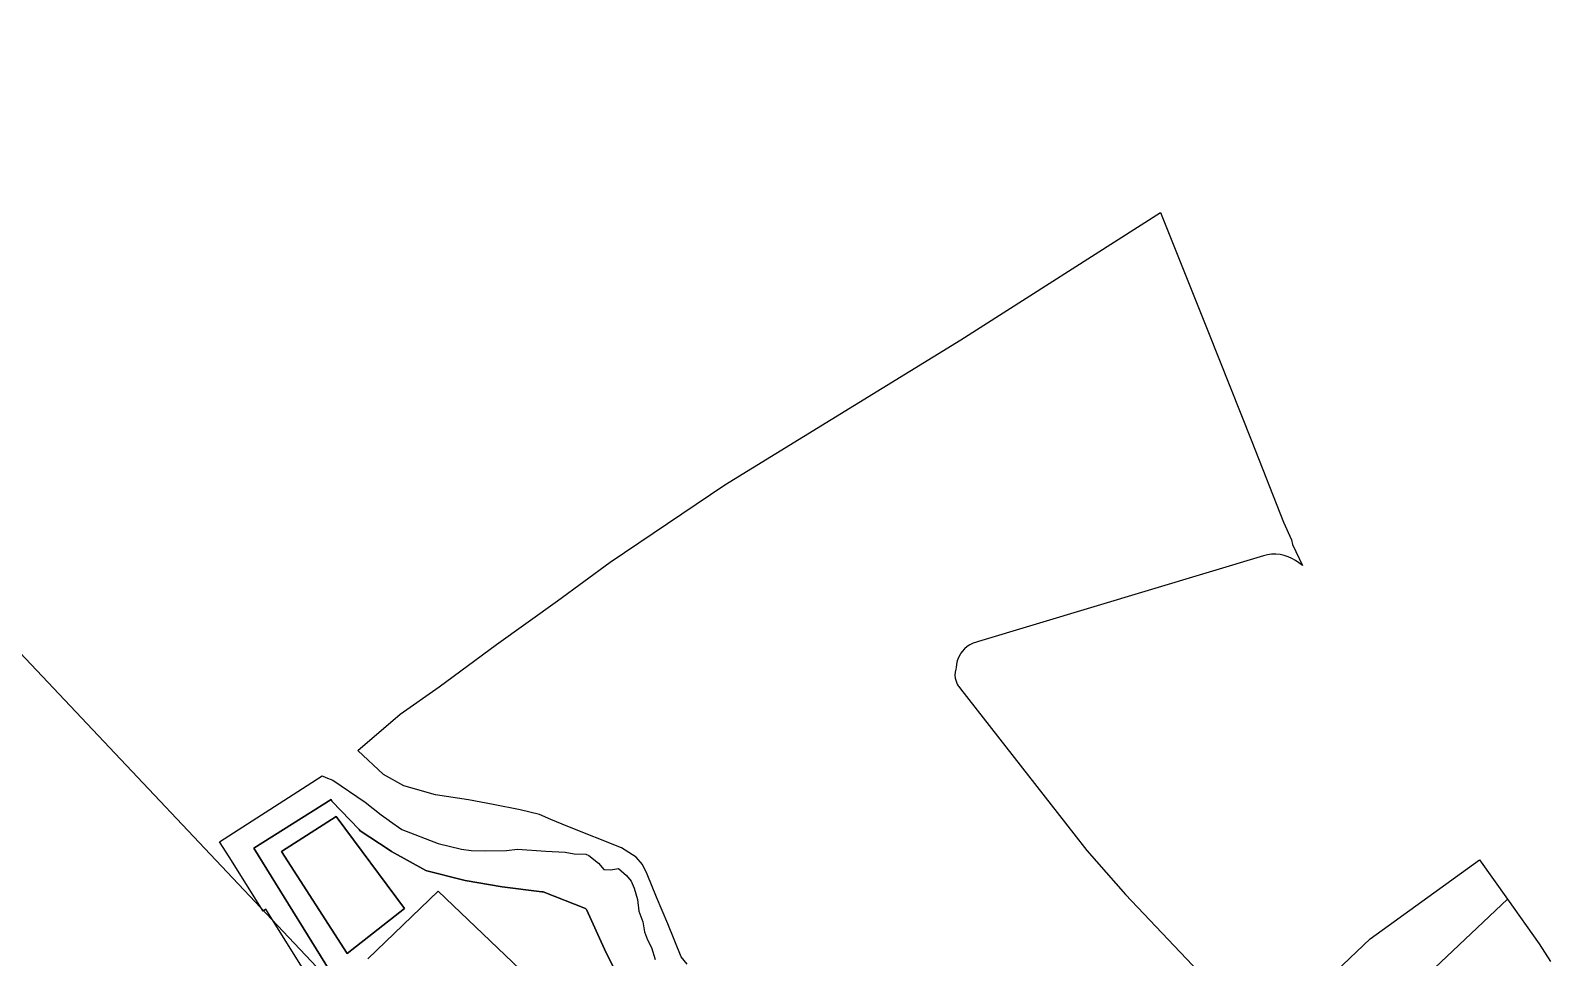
# Model space of a CAD drawing. Header units: millimetres. Extents: x 1888 to 2040, y 1705 to 1894.
# Drawn here: x 1930.855 to 1931.542, y 1832.817 to 1833.236 of the extents above; entities that cross this region are included whole.
import ezdxf

# ---------------------------------------------------------------- set-up
doc = ezdxf.new("R2010")
doc.units = ezdxf.units.MM

# ---------------------------------------------------------------- blocks, each defined once
blk = doc.blocks.new('mall')
at = {"linetype": 'Continuous'}
blk.add_line((-93482.74, -4331.39), (-94211.51, -3559.91), dxfattribs=at)

msp = doc.modelspace()

# ---------------------------------------------------------------- linework, layer by layer
for p, q in [((1931.27543, 1833.09621), (1931.3657, 1833.15363)), ((1931.27543, 1833.09621), (1931.3657, 1833.15363)), ((1931.3657, 1833.15363), (1931.38701, 1833.1002)), ((1931.3657, 1833.15363), (1931.38701, 1833.1002)), ((1931.38701, 1833.1002), (1931.40683, 1833.05031)), ((1931.38701, 1833.1002), (1931.40683, 1833.05031)), ((1931.1689, 1833.03066), (1931.27543, 1833.09621)), ((1931.1689, 1833.03066), (1931.27543, 1833.09621)), ((1931.40683, 1833.05031), (1931.42126, 1833.0138)), ((1931.40683, 1833.05031), (1931.42126, 1833.0138)), ((1931.11718, 1832.99586), (1931.1689, 1833.03066)), ((1931.11718, 1832.99586), (1931.1689, 1833.03066)), ((1931.42126, 1833.0138), (1931.42485, 1833.00594)), ((1931.42126, 1833.0138), (1931.42485, 1833.00594)), ((1931.42485, 1833.00594), (1931.42519, 1833.00375)), ((1931.42485, 1833.00594), (1931.42519, 1833.00375)), ((1931.42519, 1833.00375), (1931.42975, 1832.9943)), ((1931.42519, 1833.00375), (1931.42975, 1832.9943)), ((1931.09345, 1832.97838), (1931.11718, 1832.99586)), ((1931.09345, 1832.97838), (1931.11718, 1832.99586)), ((1931.41214, 1832.99874), (1931.28346, 1832.95999)), ((1931.41214, 1832.99874), (1931.28346, 1832.95999)), ((1931.41398, 1832.99915), (1931.41214, 1832.99874)), ((1931.41398, 1832.99915), (1931.41214, 1832.99874)), ((1931.41585, 1832.99938), (1931.41398, 1832.99915)), ((1931.41585, 1832.99938), (1931.41398, 1832.99915)), ((1931.41628, 1832.9994), (1931.41585, 1832.99938)), ((1931.41628, 1832.9994), (1931.41585, 1832.99938)), ((1931.41774, 1832.9994), (1931.41628, 1832.9994)), ((1931.41774, 1832.9994), (1931.41628, 1832.9994)), ((1931.41962, 1832.99922), (1931.41774, 1832.9994)), ((1931.41962, 1832.99922), (1931.41774, 1832.9994)), ((1931.42147, 1832.99884), (1931.41962, 1832.99922)), ((1931.42147, 1832.99884), (1931.41962, 1832.99922)), ((1931.42327, 1832.99827), (1931.42147, 1832.99884)), ((1931.42327, 1832.99827), (1931.42147, 1832.99884)), ((1931.425, 1832.99752), (1931.42327, 1832.99827)), ((1931.425, 1832.99752), (1931.42327, 1832.99827)), ((1931.42664, 1832.99658), (1931.425, 1832.99752)), ((1931.42664, 1832.99658), (1931.425, 1832.99752)), ((1931.42818, 1832.99548), (1931.42664, 1832.99658)), ((1931.42818, 1832.99548), (1931.42664, 1832.99658)), ((1931.42975, 1832.9943), (1931.42818, 1832.99548)), ((1931.42975, 1832.9943), (1931.42818, 1832.99548)), ((1931.06589, 1832.95862), (1931.09345, 1832.97838)), ((1931.06589, 1832.95862), (1931.09345, 1832.97838)), ((1931.03989, 1832.93947), (1931.06589, 1832.95862)), ((1931.03989, 1832.93947), (1931.06589, 1832.95862)), ((1931.27551, 1832.95469), (1931.27518, 1832.95416)), ((1931.27551, 1832.95469), (1931.27518, 1832.95416)), ((1931.27607, 1832.95546), (1931.27551, 1832.95469)), ((1931.27607, 1832.95546), (1931.27551, 1832.95469)), ((1931.27712, 1832.95664), (1931.27607, 1832.95546)), ((1931.27712, 1832.95664), (1931.27607, 1832.95546)), ((1931.27831, 1832.95768), (1931.27712, 1832.95664)), ((1931.27831, 1832.95768), (1931.27712, 1832.95664)), ((1931.27962, 1832.95855), (1931.27831, 1832.95768)), ((1931.27962, 1832.95855), (1931.27831, 1832.95768)), ((1931.28104, 1832.95925), (1931.27962, 1832.95855)), ((1931.28104, 1832.95925), (1931.27962, 1832.95855)), ((1931.28252, 1832.95977), (1931.28104, 1832.95925)), ((1931.28252, 1832.95977), (1931.28104, 1832.95925)), ((1931.28346, 1832.95999), (1931.28252, 1832.95977)), ((1931.28346, 1832.95999), (1931.28252, 1832.95977)), ((1931.27319, 1832.94744), (1931.27293, 1832.9461)), ((1931.27319, 1832.94744), (1931.27293, 1832.9461)), ((1931.27343, 1832.94817), (1931.27319, 1832.94744)), ((1931.27343, 1832.94817), (1931.27319, 1832.94744)), ((1931.27357, 1832.94974), (1931.27343, 1832.94817)), ((1931.27357, 1832.94974), (1931.27343, 1832.94817)), ((1931.27392, 1832.95128), (1931.27357, 1832.94974)), ((1931.27392, 1832.95128), (1931.27357, 1832.94974)), ((1931.27446, 1832.95276), (1931.27392, 1832.95128)), ((1931.27446, 1832.95276), (1931.27392, 1832.95128)), ((1931.27518, 1832.95416), (1931.27446, 1832.95276)), ((1931.27518, 1832.95416), (1931.27446, 1832.95276)), ((1931.27293, 1832.9461), (1931.27286, 1832.94474)), ((1931.27293, 1832.9461), (1931.27286, 1832.94474)), ((1931.27286, 1832.94474), (1931.273, 1832.94338)), ((1931.27286, 1832.94474), (1931.273, 1832.94338)), ((1931.273, 1832.94338), (1931.27333, 1832.94206)), ((1931.273, 1832.94338), (1931.27333, 1832.94206)), ((1931.27333, 1832.94206), (1931.27385, 1832.9408)), ((1931.27333, 1832.94206), (1931.27385, 1832.9408)), ((1931.27385, 1832.9408), (1931.27432, 1832.93996)), ((1931.27385, 1832.9408), (1931.27432, 1832.93996)), ((1931.02233, 1832.92717), (1931.03989, 1832.93947)), ((1931.02233, 1832.92717), (1931.03989, 1832.93947)), ((1931.27432, 1832.93996), (1931.27455, 1832.93962)), ((1931.27432, 1832.93996), (1931.27455, 1832.93962)), ((1931.27455, 1832.93962), (1931.27541, 1832.93857)), ((1931.27455, 1832.93962), (1931.27541, 1832.93857)), ((1931.27541, 1832.93857), (1931.3265, 1832.87323)), ((1931.27541, 1832.93857), (1931.3265, 1832.87323)), ((1931.0033, 1832.91077), (1931.02233, 1832.92717)), ((1931.0033, 1832.91077), (1931.02233, 1832.92717)), ((1931.01476, 1832.89992), (1931.0033, 1832.91077)), ((1931.01476, 1832.89992), (1931.0033, 1832.91077)), ((1930.98037, 1832.89502), (1930.98712, 1832.89932)), ((1930.98037, 1832.89502), (1930.98712, 1832.89932)), ((1930.98712, 1832.89932), (1930.98878, 1832.89867)), ((1930.98712, 1832.89932), (1930.98878, 1832.89867)), ((1931.02399, 1832.89487), (1931.01476, 1832.89992)), ((1931.02399, 1832.89487), (1931.01476, 1832.89992)), ((1930.94084, 1832.8695), (1930.98037, 1832.89502)), ((1930.94084, 1832.8695), (1930.98037, 1832.89502)), ((1930.98878, 1832.89867), (1930.99195, 1832.89743)), ((1930.98878, 1832.89867), (1930.99195, 1832.89743)), ((1930.99195, 1832.89743), (1931.00654, 1832.88752)), ((1930.99195, 1832.89743), (1931.00654, 1832.88752)), ((1931.03831, 1832.89071), (1931.02399, 1832.89487)), ((1931.03831, 1832.89071), (1931.02399, 1832.89487)), ((1930.99125, 1832.88865), (1930.95625, 1832.86666)), ((1930.95625, 1832.86666), (1930.99125, 1832.88865)), ((1930.99125, 1832.88865), (1930.95625, 1832.86666)), ((1930.95625, 1832.86666), (1930.99125, 1832.88865)), ((1930.99151, 1832.88794), (1930.99125, 1832.88865)), ((1930.99125, 1832.88865), (1930.99151, 1832.88794)), ((1930.99151, 1832.88794), (1930.99125, 1832.88865)), ((1930.99125, 1832.88865), (1930.99151, 1832.88794)), ((1931.00382, 1832.8751), (1930.99151, 1832.88794)), ((1930.99151, 1832.88794), (1931.00382, 1832.8751)), ((1931.00382, 1832.8751), (1930.99151, 1832.88794)), ((1930.99151, 1832.88794), (1931.00382, 1832.8751)), ((1931.00654, 1832.88752), (1931.01369, 1832.88177)), ((1931.00654, 1832.88752), (1931.01369, 1832.88177)), ((1931.05317, 1832.88859), (1931.03831, 1832.89071)), ((1931.05317, 1832.88859), (1931.03831, 1832.89071)), ((1931.06432, 1832.88635), (1931.05317, 1832.88859)), ((1931.06432, 1832.88635), (1931.05317, 1832.88859)), ((1931.0766, 1832.88405), (1931.06432, 1832.88635)), ((1931.0766, 1832.88405), (1931.06432, 1832.88635)), ((1930.99347, 1832.88098), (1930.96872, 1832.86521)), ((1930.96872, 1832.86521), (1930.99347, 1832.88098)), ((1931.02432, 1832.83948), (1930.99347, 1832.88098)), ((1930.99347, 1832.88098), (1931.02432, 1832.83948)), ((1931.01369, 1832.88177), (1931.01735, 1832.87918)), ((1931.01369, 1832.88177), (1931.01735, 1832.87918)), ((1931.01735, 1832.87918), (1931.01752, 1832.87906)), ((1931.01735, 1832.87918), (1931.01752, 1832.87906)), ((1931.01752, 1832.87906), (1931.02306, 1832.87514)), ((1931.01752, 1832.87906), (1931.02306, 1832.87514)), ((1931.08528, 1832.88194), (1931.0766, 1832.88405)), ((1931.08528, 1832.88194), (1931.0766, 1832.88405)), ((1931.09035, 1832.87967), (1931.08528, 1832.88194)), ((1931.09035, 1832.87967), (1931.08528, 1832.88194)), ((1931.09798, 1832.87655), (1931.09035, 1832.87967)), ((1931.09798, 1832.87655), (1931.09035, 1832.87967)), ((1931.00427, 1832.87458), (1931.00382, 1832.8751)), ((1931.00382, 1832.8751), (1931.00427, 1832.87458)), ((1931.00427, 1832.87458), (1931.00382, 1832.8751)), ((1931.00382, 1832.8751), (1931.00427, 1832.87458)), ((1931.01735, 1832.86596), (1931.00427, 1832.87458)), ((1931.00427, 1832.87458), (1931.01735, 1832.86596)), ((1931.01735, 1832.86596), (1931.00427, 1832.87458)), ((1931.00427, 1832.87458), (1931.01735, 1832.86596)), ((1931.02306, 1832.87514), (1931.03949, 1832.86875)), ((1931.02306, 1832.87514), (1931.03949, 1832.86875)), ((1931.12233, 1832.86687), (1931.09798, 1832.87655)), ((1931.12233, 1832.86687), (1931.09798, 1832.87655)), ((1931.3265, 1832.87323), (1931.33237, 1832.86572)), ((1931.3265, 1832.87323), (1931.33237, 1832.86572)), ((1930.94507, 1832.86275), (1930.94084, 1832.8695)), ((1930.94507, 1832.86275), (1930.94084, 1832.8695)), ((1930.95625, 1832.86666), (1931.00103, 1832.79463)), ((1931.00103, 1832.79463), (1930.95625, 1832.86666)), ((1930.95625, 1832.86666), (1931.00103, 1832.79463)), ((1931.00103, 1832.79463), (1930.95625, 1832.86666)), ((1930.96872, 1832.86521), (1930.99837, 1832.8192)), ((1930.99837, 1832.8192), (1930.96872, 1832.86521)), ((1931.01849, 1832.86521), (1931.01735, 1832.86596)), ((1931.01735, 1832.86596), (1931.01849, 1832.86521)), ((1931.01849, 1832.86521), (1931.01735, 1832.86596)), ((1931.01735, 1832.86596), (1931.01849, 1832.86521)), ((1931.03386, 1832.85669), (1931.01849, 1832.86521)), ((1931.01849, 1832.86521), (1931.03386, 1832.85669)), ((1931.03386, 1832.85669), (1931.01849, 1832.86521)), ((1931.01849, 1832.86521), (1931.03386, 1832.85669)), ((1931.03949, 1832.86875), (1931.05007, 1832.86625)), ((1931.03949, 1832.86875), (1931.05007, 1832.86625)), ((1931.05007, 1832.86625), (1931.05438, 1832.8657)), ((1931.05007, 1832.86625), (1931.05438, 1832.8657)), ((1931.05438, 1832.8657), (1931.06066, 1832.86551)), ((1931.05438, 1832.8657), (1931.06066, 1832.86551)), ((1931.06066, 1832.86551), (1931.07035, 1832.8657)), ((1931.06066, 1832.86551), (1931.07035, 1832.8657)), ((1931.07035, 1832.8657), (1931.07527, 1832.8663)), ((1931.07035, 1832.8657), (1931.07527, 1832.8663)), ((1931.07527, 1832.8663), (1931.08807, 1832.8654)), ((1931.07527, 1832.8663), (1931.08807, 1832.8654)), ((1931.08807, 1832.8654), (1931.09678, 1832.86494)), ((1931.08807, 1832.8654), (1931.09678, 1832.86494)), ((1931.12893, 1832.86258), (1931.12233, 1832.86687)), ((1931.12893, 1832.86258), (1931.12233, 1832.86687)), ((1931.33237, 1832.86572), (1931.34985, 1832.84581)), ((1931.33237, 1832.86572), (1931.34985, 1832.84581)), ((1930.94508, 1832.86276), (1930.94507, 1832.86275)), ((1930.94508, 1832.86276), (1930.94507, 1832.86275)), ((1930.96047, 1832.83832), (1930.94508, 1832.86276)), ((1930.96047, 1832.83832), (1930.94508, 1832.86276)), ((1931.09678, 1832.86494), (1931.10094, 1832.86415)), ((1931.09678, 1832.86494), (1931.10094, 1832.86415)), ((1931.10094, 1832.86415), (1931.10618, 1832.86405)), ((1931.10094, 1832.86415), (1931.10618, 1832.86405)), ((1931.10618, 1832.86405), (1931.10758, 1832.86344)), ((1931.10618, 1832.86405), (1931.10758, 1832.86344)), ((1931.10758, 1832.86344), (1931.11187, 1832.85998)), ((1931.10758, 1832.86344), (1931.11187, 1832.85998)), ((1931.11187, 1832.85998), (1931.11433, 1832.85712)), ((1931.11187, 1832.85998), (1931.11433, 1832.85712)), ((1931.13181, 1832.8593), (1931.12893, 1832.86258)), ((1931.13181, 1832.8593), (1931.12893, 1832.86258)), ((1931.13392, 1832.8549), (1931.13181, 1832.8593)), ((1931.13392, 1832.8549), (1931.13181, 1832.8593)), ((1931.46032, 1832.82584), (1931.50963, 1832.86139)), ((1931.46032, 1832.82584), (1931.50963, 1832.86139)), ((1931.50963, 1832.86139), (1931.52238, 1832.84368)), ((1931.50963, 1832.86139), (1931.52238, 1832.84368)), ((1931.03443, 1832.85646), (1931.03386, 1832.85669)), ((1931.03386, 1832.85669), (1931.03443, 1832.85646)), ((1931.03443, 1832.85646), (1931.03386, 1832.85669)), ((1931.03386, 1832.85669), (1931.03443, 1832.85646)), ((1931.05113, 1832.85222), (1931.03443, 1832.85646)), ((1931.03443, 1832.85646), (1931.05113, 1832.85222)), ((1931.05113, 1832.85222), (1931.03443, 1832.85646)), ((1931.03443, 1832.85646), (1931.05113, 1832.85222)), ((1931.05171, 1832.85205), (1931.05113, 1832.85222)), ((1931.05113, 1832.85222), (1931.05171, 1832.85205)), ((1931.05171, 1832.85205), (1931.05113, 1832.85222)), ((1931.05113, 1832.85222), (1931.05171, 1832.85205)), ((1931.06846, 1832.84929), (1931.05171, 1832.85205)), ((1931.05171, 1832.85205), (1931.06846, 1832.84929)), ((1931.06846, 1832.84929), (1931.05171, 1832.85205)), ((1931.05171, 1832.85205), (1931.06846, 1832.84929)), ((1931.11433, 1832.85712), (1931.11739, 1832.85689)), ((1931.11433, 1832.85712), (1931.11739, 1832.85689)), ((1931.11739, 1832.85689), (1931.12099, 1832.85755)), ((1931.11739, 1832.85689), (1931.12099, 1832.85755)), ((1931.12099, 1832.85755), (1931.12461, 1832.85437)), ((1931.12099, 1832.85755), (1931.12461, 1832.85437)), ((1931.12461, 1832.85437), (1931.12658, 1832.8518)), ((1931.12461, 1832.85437), (1931.12658, 1832.8518)), ((1931.12658, 1832.8518), (1931.12794, 1832.84872)), ((1931.12658, 1832.8518), (1931.12794, 1832.84872)), ((1931.13815, 1832.84466), (1931.13392, 1832.8549)), ((1931.13815, 1832.84466), (1931.13392, 1832.8549)), ((1931.00778, 1832.81678), (1931.03957, 1832.84734)), ((1931.03957, 1832.84734), (1931.00778, 1832.81678)), ((1931.03957, 1832.84734), (1931.08905, 1832.80005)), ((1931.08905, 1832.80005), (1931.03957, 1832.84734)), ((1931.08627, 1832.84702), (1931.06846, 1832.84929)), ((1931.06846, 1832.84929), (1931.08627, 1832.84702)), ((1931.08627, 1832.84702), (1931.06846, 1832.84929)), ((1931.06846, 1832.84929), (1931.08627, 1832.84702)), ((1931.08687, 1832.84701), (1931.08627, 1832.84702)), ((1931.08627, 1832.84702), (1931.08687, 1832.84701)), ((1931.08687, 1832.84701), (1931.08627, 1832.84702)), ((1931.08627, 1832.84702), (1931.08687, 1832.84701)), ((1931.10608, 1832.83946), (1931.08687, 1832.84701)), ((1931.08687, 1832.84701), (1931.10608, 1832.83946)), ((1931.10608, 1832.83946), (1931.08687, 1832.84701)), ((1931.08687, 1832.84701), (1931.10608, 1832.83946)), ((1931.12794, 1832.84872), (1931.12954, 1832.84351)), ((1931.12794, 1832.84872), (1931.12954, 1832.84351)), ((1931.14325, 1832.8325), (1931.13815, 1832.84466)), ((1931.14325, 1832.8325), (1931.13815, 1832.84466)), ((1931.34985, 1832.84581), (1931.4122, 1832.78006)), ((1931.34985, 1832.84581), (1931.4122, 1832.78006)), ((1930.96173, 1832.83914), (1930.96047, 1832.83832)), ((1930.96173, 1832.83914), (1930.96047, 1832.83832)), ((1931.00952, 1832.76255), (1930.96173, 1832.83914)), ((1931.00952, 1832.76255), (1930.96173, 1832.83914)), ((1930.99837, 1832.8192), (1931.02432, 1832.83948)), ((1931.02432, 1832.83948), (1930.99837, 1832.8192)), ((1931.10642, 1832.83896), (1931.10608, 1832.83946)), ((1931.10608, 1832.83946), (1931.10642, 1832.83896)), ((1931.10642, 1832.83896), (1931.10608, 1832.83946)), ((1931.10608, 1832.83946), (1931.10642, 1832.83896)), ((1931.11464, 1832.8211), (1931.10642, 1832.83896)), ((1931.10642, 1832.83896), (1931.11464, 1832.8211)), ((1931.11464, 1832.8211), (1931.10642, 1832.83896)), ((1931.10642, 1832.83896), (1931.11464, 1832.8211)), ((1931.12954, 1832.84351), (1931.13017, 1832.83826)), ((1931.12954, 1832.84351), (1931.13017, 1832.83826)), ((1931.13017, 1832.83826), (1931.1319, 1832.83349)), ((1931.13017, 1832.83826), (1931.1319, 1832.83349)), ((1931.45566, 1832.78091), (1931.52238, 1832.84368)), ((1931.52238, 1832.84368), (1931.45566, 1832.78091)), ((1931.52238, 1832.84368), (1931.53663, 1832.82345)), ((1931.52238, 1832.84368), (1931.53663, 1832.82345)), ((1931.1319, 1832.83349), (1931.13266, 1832.82901)), ((1931.1319, 1832.83349), (1931.13266, 1832.82901)), ((1931.14922, 1832.81767), (1931.14325, 1832.8325)), ((1931.14922, 1832.81767), (1931.14325, 1832.8325)), ((1931.13266, 1832.82901), (1931.134, 1832.82538)), ((1931.13266, 1832.82901), (1931.134, 1832.82538)), ((1931.134, 1832.82538), (1931.13589, 1832.82194)), ((1931.134, 1832.82538), (1931.13589, 1832.82194)), ((1931.41294, 1832.78076), (1931.46032, 1832.82584)), ((1931.41294, 1832.78076), (1931.46032, 1832.82584)), ((1931.1249, 1832.80029), (1931.11464, 1832.8211)), ((1931.11464, 1832.8211), (1931.1249, 1832.80029)), ((1931.1249, 1832.80029), (1931.11464, 1832.8211)), ((1931.11464, 1832.8211), (1931.1249, 1832.80029)), ((1931.13589, 1832.82194), (1931.13745, 1832.81647)), ((1931.13589, 1832.82194), (1931.13745, 1832.81647)), ((1931.15198, 1832.81434), (1931.14922, 1832.81767)), ((1931.15198, 1832.81434), (1931.14922, 1832.81767)), ((1931.53663, 1832.82345), (1931.5418, 1832.81554)), ((1931.53663, 1832.82345), (1931.5418, 1832.81554))]:
    msp.add_line(p, q)

# ---------------------------------------------------------------- block references
at = {"xscale": 0.001, "yscale": 0.001, "zscale": 0.001}
msp.add_blockref('mall', (2024.79681, 1836.79576), dxfattribs=at)

doc.saveas('drawing.dxf')
